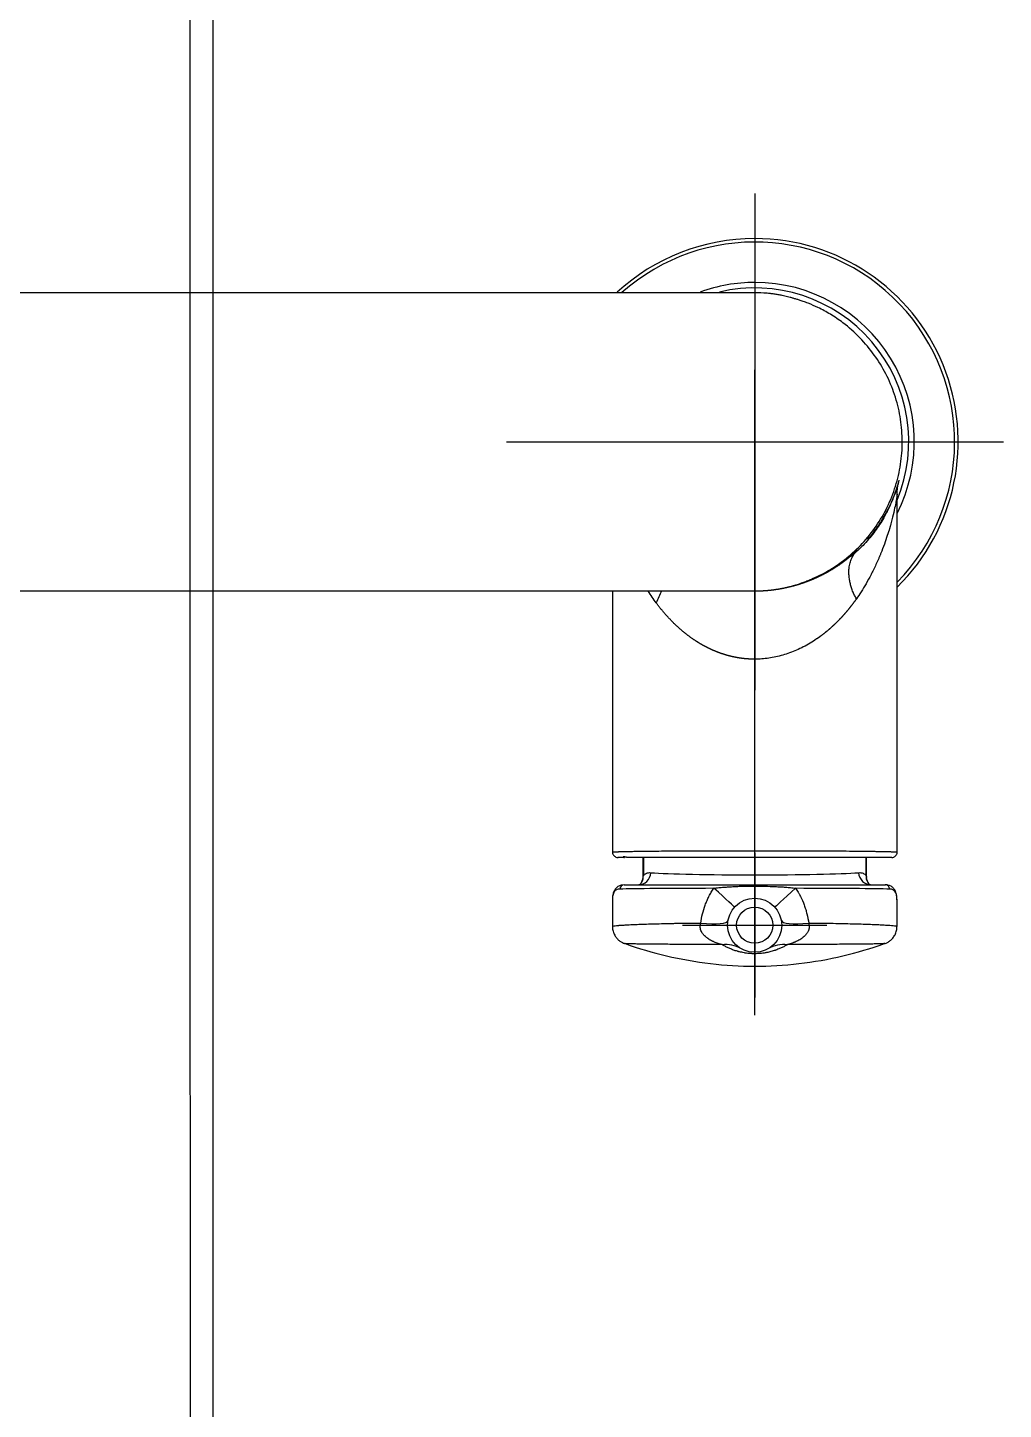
# Model space of a CAD drawing. Header units: millimetres. Extents: x -33000 to 294000, y 0 to 42408.
# Drawn here: x 106054.5 to 106162.5, y 15331.9 to 15484.8 of the extents above; entities that cross this region are included whole.
import ezdxf

# ---------------------------------------------------------------- set-up
doc = ezdxf.new("R2010")
doc.units = ezdxf.units.MM
doc.header["$LTSCALE"] = 50
doc.layers.add('arch', color=8, linetype='Continuous')

msp = doc.modelspace()

# ---------------------------------------------------------------- linework, layer by layer
at = {"layer": 'arch', "linetype": 'Continuous'}
for p, q in [((106075, 15691.12), (106075, 15186.79)), ((106135, 15466.46), (106135, 15411.46)), ((106135, 15375.51), (106135, 15446.93)), ((106107.5, 15438.96), (106162.5, 15438.96)), ((106150.75, 15393.56), (106150.75, 15433.18)), ((106147.5, 15428.47), (106147.5, 15428.11)), ((106119.25, 15422.46), (106119.25, 15393.56)), ((106134.98, 15393.46), (106134.98, 15377.46)), ((106122.62, 15392.96), (106122.62, 15390.73)), ((106122.66, 15392.96), (106122.66, 15390.92)), ((106147.31, 15390.93), (106147.31, 15392.96)), ((106147.35, 15390.75), (106147.35, 15392.96)), ((106120.52, 15389.92), (106149.45, 15389.92)), ((106119.23, 15388.19), (106119.23, 15385.32)), ((106150.73, 15385.32), (106150.73, 15388.2)), ((106126.98, 15385.46), (106142.98, 15385.46))]:
    msp.add_line(p, q, dxfattribs=at)
for radius in [3, 2]:
    msp.add_circle((106134.98, 15385.46), radius, dxfattribs=at)
for radius, start, end in [(22.5, 90, 132.6544), (22.11, 315.4219, 131.6869), (22.5, 314.4263, 90), (17.64, 90, 110.0475), (17.03, 337.6631, 103.3144), (17.64, 333.2363, 90)]:
    msp.add_arc((106135, 15438.96), radius, start, end, dxfattribs=at)
for centre, major_axis, ratio, start_param, end_param in [((106159.6, 15438.96), (0, 4991.95), 0.017452, 1.530489, 1.611104), ((106122.12, 15391.42), (0, -1.5), 0.923833, 0, 1.468584), ((106121.18, 15390.99), (1.27, -0.79), 0.949187, 6.250379, 6.290525), ((106121.18, 15390.99), (1.27, -0.79), 0.949187, 0.00734, 0.534326), ((106134.98, 15391.42), (12.5, 0), 0.031058, 3.546824, 5.878502), ((106147.85, 15391.42), (0, -1.5), 0.924037, 4.81447, 6.283185), ((106148.79, 15390.99), (1.27, 0.79), 0.949415, 2.605969, 3.134833), ((106148.79, 15390.99), (1.27, 0.79), 0.949415, 3.134833, 3.17732), ((106120.52, 15389.42), (0, 0.5), 0.951476, 0, 1.488528), ((106134.98, 15389.42), (15.75, 0), 0.008216, 1.862453, 2.818498), ((106129.02, 15390.79), (3.73, -3.33), 0.007211, 0, 1.181451), ((106140.95, 15390.79), (-3.73, -3.33), 0.007211, 5.101734, 6.283185), ((106134.98, 15389.42), (15.75, 0), 0.008216, 0.322481, 1.27914), ((106149.45, 15389.42), (0, 0.5), 0.951659, 4.794506, 6.283185), ((106127.11, 15386.9), (-4.92, 0.9), 0.183919, 2.000033, 3.141593), ((106142.85, 15386.9), (-4.92, -0.9), 0.183919, 0, 1.14156), ((106130.92, 15378.56), (-2.54, -4.31), 0.801683, 3.141593, 3.671697), ((106139.05, 15378.56), (2.54, -4.31), 0.801683, 2.611489, 3.141593)]:
    msp.add_ellipse(centre, major_axis=major_axis, ratio=ratio, start_param=start_param, end_param=end_param, dxfattribs=at)
for points, degree, knots in [([(106135, 15455.46), (106135, 15455.46), (106131.91, 15455.46), (106121.99, 15455.46), (106111.39, 15455.46), (106102.36, 15455.46), (106092.49, 15455.46), (106082.03, 15455.46), (106071.23, 15455.46), (106056.7, 15455.46), (106038.92, 15455.46), (106020.15, 15455.46), (106010.66, 15455.46), (106007, 15455.46)], 3, [0, 0, 0, 0, 0.125, 0.25, 0.3125, 0.375, 0.4375, 0.5, 0.5625, 0.625, 0.75, 0.875, 1, 1, 1, 1]), ([(106138, 15422.74), (106138.02, 15422.75), (106138.21, 15422.78), (106138.67, 15422.89), (106139.4, 15423.08), (106140.19, 15423.34), (106140.87, 15423.6), (106141.54, 15423.88), (106142.39, 15424.28), (106143.34, 15424.81), (106144.33, 15425.46), (106145.64, 15426.46), (106147.14, 15427.91), (106148.64, 15429.84), (106149.84, 15432), (106150.71, 15434.33), (106151.23, 15436.78), (106151.37, 15439.28), (106151.13, 15441.78), (106150.52, 15444.2), (106149.56, 15446.49), (106148.26, 15448.61), (106146.66, 15450.51), (106144.99, 15452), (106143.4, 15453.08), (106142.11, 15453.78), (106141.08, 15454.23), (106140.39, 15454.49), (106139.94, 15454.64), (106139.55, 15454.76), (106139.21, 15454.86), (106138.89, 15454.95), (106138.58, 15455.03), (106138.29, 15455.1), (106137.93, 15455.18), (106137.53, 15455.25), (106137.1, 15455.32), (106136.71, 15455.37), (106136.46, 15455.39), (106136.35, 15455.4)], 3, [0, 0, 0, 0, 0.004471, 0.03634, 0.068701, 0.093909, 0.1045, 0.114255, 0.133714, 0.149784, 0.169173, 0.192251, 0.232066, 0.272767, 0.313705, 0.354748, 0.396285, 0.437907, 0.479214, 0.52064, 0.561971, 0.602621, 0.643652, 0.68561, 0.713526, 0.739477, 0.758777, 0.76912, 0.77626, 0.782624, 0.790091, 0.799318, 0.810673, 0.824362, 0.840522, 0.871746, 0.909864, 0.955174, 1, 1, 1, 1]), ([(106150.94, 15434.71), (106150.94, 15434.68), (106150.91, 15434.58), (106150.8, 15434.16), (106150.66, 15433.68), (106150.54, 15433.28)], 3, [0, 0, 0, 0, 0.23154, 0.493858, 1, 1, 1, 1]), ([(106150.95, 15434.71), (106150.94, 15434.71), (106150.94, 15434.69), (106150.91, 15434.59), (106150.89, 15434.51), (106150.88, 15434.47)], 3, [0, 0, 0, 0, 0.359717, 0.751567, 1, 1, 1, 1]), ([(106150.86, 15434.37), (106150.84, 15434.28), (106150.77, 15434.04), (106150.58, 15433.44), (106150.29, 15432.66), (106149.87, 15431.69), (106149.22, 15430.45), (106148.33, 15429.08), (106147.24, 15427.72), (106146.37, 15426.9), (106145.96, 15426.54)], 3, [0, 0, 0, 0, 0.090925, 0.18061, 0.268866, 0.399284, 0.528551, 0.699033, 0.866626, 1, 1, 1, 1]), ([(106150.75, 15433.18), (106150.75, 15433.16), (106150.74, 15433.09), (106150.72, 15432.96), (106150.71, 15432.88), (106150.7, 15432.83), (106150.7, 15432.81), (106150.7, 15432.8), (106150.7, 15432.79), (106150.7, 15432.79), (106150.7, 15432.79), (106150.7, 15432.79), (106150.7, 15432.79), (106150.7, 15432.79), (106150.7, 15432.79), (106150.7, 15432.79), (106150.7, 15432.79), (106150.68, 15432.68), (106150.65, 15432.52), (106150.58, 15432.13), (106150.53, 15431.89), (106150.41, 15431.32), (106150.34, 15431), (106150.2, 15430.44), (106150.15, 15430.24), (106150.07, 15429.93), (106150.02, 15429.77), (106149.97, 15429.58), (106149.94, 15429.48), (106149.92, 15429.43), (106149.92, 15429.41), (106149.91, 15429.39), (106149.91, 15429.39), (106149.91, 15429.39), (106149.91, 15429.38), (106149.91, 15429.38), (106149.91, 15429.38), (106149.91, 15429.38), (106149.91, 15429.38), (106149.91, 15429.38), (106149.84, 15429.14), (106149.75, 15428.87), (106149.56, 15428.29), (106149.46, 15427.97), (106149.21, 15427.3), (106149.08, 15426.95), (106148.9, 15426.52), (106148.87, 15426.45), (106148.84, 15426.37), (106148.83, 15426.34), (106148.83, 15426.34), (106148.83, 15426.33), (106148.82, 15426.33), (106148.82, 15426.32), (106148.81, 15426.3), (106148.76, 15426.18), (106148.63, 15425.86), (106148.49, 15425.56), (106148.22, 15424.98), (106148.04, 15424.61), (106147.67, 15423.91), (106147.49, 15423.57), (106147.12, 15422.94), (106146.94, 15422.64), (106146.59, 15422.08), (106146.41, 15421.82), (106146.24, 15421.58)], 3, [0, 0, 0, 0, 0.036534, 0.055804, 0.065438, 0.070256, 0.072664, 0.073869, 0.074471, 0.074772, 0.074922, 0.074998, 0.075035, 0.075054, 0.075064, 0.075064, 0.075073, 0.075073, 0.15215, 0.15215, 0.229228, 0.229228, 0.306305, 0.306305, 0.344843, 0.344843, 0.364113, 0.373747, 0.378565, 0.380973, 0.382178, 0.38278, 0.383081, 0.383231, 0.383307, 0.383344, 0.383363, 0.383373, 0.383373, 0.383382, 0.383382, 0.460459, 0.460459, 0.537537, 0.537537, 0.614614, 0.614614, 0.624248, 0.629066, 0.629668, 0.629969, 0.629969, 0.63027, 0.63027, 0.631474, 0.633883, 0.653152, 0.691691, 0.691691, 0.768768, 0.768768, 0.845846, 0.845846, 0.922923, 0.922923, 1, 1, 1, 1]), ([(106150.78, 15434.15), (106150.76, 15434.06), (106150.72, 15433.95), (106150.67, 15433.78), (106150.64, 15433.69), (106150.6, 15433.57), (106150.58, 15433.52), (106150.57, 15433.49), (106150.56, 15433.47), (106150.56, 15433.46), (106150.56, 15433.46), (106150.56, 15433.46), (106150.56, 15433.46), (106150.56, 15433.46), (106150.56, 15433.46), (106150.56, 15433.46), (106150.56, 15433.46), (106150.48, 15433.25), (106150.4, 15433.01), (106150.19, 15432.5), (106150.07, 15432.22), (106149.79, 15431.62), (106149.62, 15431.3), (106149.34, 15430.8), (106149.24, 15430.62), (106149.08, 15430.36), (106149, 15430.22), (106148.9, 15430.07), (106148.85, 15429.99), (106148.82, 15429.95), (106148.81, 15429.93), (106148.8, 15429.92), (106148.8, 15429.91), (106148.8, 15429.91), (106148.8, 15429.91), (106148.8, 15429.91), (106148.8, 15429.91), (106148.8, 15429.91), (106148.58, 15429.58), (106148.17, 15429), (106147.72, 15428.44), (106147.51, 15428.19)], 3, [0, 0, 0, 0, 0.073242, 0.073242, 0.109937, 0.128284, 0.137458, 0.142045, 0.144338, 0.145485, 0.146058, 0.146345, 0.146488, 0.14656, 0.146596, 0.146596, 0.146631, 0.146631, 0.29341, 0.29341, 0.440188, 0.440188, 0.586966, 0.586966, 0.660355, 0.660355, 0.69705, 0.715397, 0.724571, 0.729158, 0.731451, 0.732598, 0.733171, 0.733458, 0.733601, 0.733673, 0.733673, 0.733744, 0.733744, 0.880523, 1, 1, 1, 1]), ([(106150.82, 15434.17), (106150.84, 15434.24), (106150.85, 15434.28), (106150.85, 15434.28), (106150.85, 15434.28)], 3, [0, 0, 0, 0, 0.99149, 1, 1, 1, 1]), ([(106138.01, 15422.74), (106138.02, 15422.74), (106138.04, 15422.75), (106138.08, 15422.76), (106138.13, 15422.76), (106138.17, 15422.77), (106138.21, 15422.78), (106138.26, 15422.79), (106138.3, 15422.8), (106138.35, 15422.81), (106138.39, 15422.82), (106138.43, 15422.83), (106138.48, 15422.84), (106138.52, 15422.85), (106138.57, 15422.86), (106138.61, 15422.87), (106138.65, 15422.88), (106138.7, 15422.89), (106138.74, 15422.9), (106138.79, 15422.91), (106138.83, 15422.92), (106138.87, 15422.93), (106138.92, 15422.94), (106138.96, 15422.95), (106139.01, 15422.96), (106139.05, 15422.97), (106139.09, 15422.98), (106139.14, 15423), (106139.18, 15423.01), (106139.22, 15423.02), (106139.27, 15423.03), (106139.31, 15423.04), (106139.36, 15423.05), (106139.4, 15423.07), (106139.44, 15423.08), (106139.49, 15423.09), (106139.53, 15423.1), (106139.58, 15423.12), (106139.62, 15423.13), (106139.66, 15423.14), (106139.71, 15423.15), (106139.75, 15423.17), (106139.79, 15423.18), (106139.84, 15423.19), (106139.88, 15423.21), (106139.93, 15423.22), (106139.97, 15423.24), (106140.01, 15423.25), (106140.06, 15423.26), (106140.1, 15423.28), (106140.14, 15423.29), (106140.19, 15423.31), (106140.23, 15423.32), (106140.27, 15423.33), (106140.32, 15423.35), (106140.36, 15423.36), (106140.41, 15423.38), (106140.45, 15423.39), (106140.49, 15423.41), (106140.54, 15423.42), (106140.58, 15423.44), (106140.62, 15423.46), (106140.67, 15423.47), (106140.71, 15423.49), (106140.75, 15423.5), (106140.79, 15423.52), (106140.84, 15423.53), (106140.88, 15423.55), (106140.92, 15423.57), (106140.97, 15423.58), (106141.01, 15423.6), (106141.05, 15423.62), (106141.1, 15423.63), (106141.14, 15423.65), (106141.18, 15423.67), (106141.22, 15423.69), (106141.27, 15423.7), (106141.31, 15423.72), (106141.35, 15423.74), (106141.39, 15423.76), (106141.44, 15423.77), (106141.48, 15423.79), (106141.52, 15423.81), (106141.56, 15423.83), (106141.61, 15423.85), (106141.65, 15423.86), (106141.69, 15423.88), (106141.73, 15423.9), (106141.77, 15423.92), (106141.82, 15423.94), (106141.86, 15423.96), (106141.91, 15423.98), (106141.99, 15424.02), (106142.07, 15424.06), (106142.16, 15424.1), (106142.24, 15424.14), (106142.33, 15424.18), (106142.42, 15424.22), (106142.5, 15424.27), (106142.59, 15424.31), (106142.68, 15424.36), (106142.76, 15424.4), (106142.85, 15424.45), (106142.94, 15424.49), (106143.02, 15424.54), (106143.11, 15424.59), (106143.19, 15424.64), (106143.28, 15424.69), (106143.37, 15424.74), (106143.45, 15424.79), (106143.54, 15424.84), (106143.62, 15424.89), (106143.71, 15424.94), (106143.8, 15425), (106143.88, 15425.05), (106143.97, 15425.11), (106144.05, 15425.16), (106144.14, 15425.22), (106144.22, 15425.28), (106144.31, 15425.33), (106144.39, 15425.39), (106144.48, 15425.45), (106144.56, 15425.51), (106144.65, 15425.57), (106144.73, 15425.63), (106144.81, 15425.69), (106144.9, 15425.76), (106144.98, 15425.82), (106145.07, 15425.88), (106145.15, 15425.95), (106145.23, 15426.01), (106145.32, 15426.08), (106145.4, 15426.15), (106145.48, 15426.22), (106145.56, 15426.28), (106145.65, 15426.35), (106145.73, 15426.42), (106145.81, 15426.49), (106145.89, 15426.56), (106145.97, 15426.64), (106146.05, 15426.71), (106146.13, 15426.78), (106146.21, 15426.86), (106146.29, 15426.93), (106146.34, 15426.98), (106146.37, 15427.01)], 3, [0, 0, 0, 0, 0.002444, 0.006228, 0.010019, 0.013818, 0.017626, 0.021441, 0.025265, 0.029097, 0.032938, 0.036787, 0.040644, 0.04451, 0.048384, 0.052267, 0.056158, 0.060058, 0.063967, 0.067884, 0.071811, 0.075746, 0.07969, 0.083643, 0.087606, 0.091577, 0.095557, 0.099547, 0.103546, 0.107554, 0.111571, 0.115597, 0.119634, 0.123679, 0.127734, 0.131799, 0.135873, 0.139956, 0.14405, 0.148153, 0.152266, 0.156388, 0.16052, 0.164662, 0.168814, 0.172975, 0.177146, 0.181327, 0.185518, 0.189718, 0.193928, 0.198148, 0.202377, 0.206617, 0.210866, 0.215125, 0.219394, 0.223673, 0.227961, 0.23226, 0.236568, 0.240886, 0.245214, 0.249552, 0.2539, 0.258258, 0.262626, 0.267004, 0.271392, 0.275791, 0.280199, 0.284617, 0.289045, 0.293484, 0.297932, 0.302391, 0.30686, 0.311339, 0.315829, 0.320328, 0.324838, 0.329359, 0.333889, 0.33843, 0.342982, 0.347543, 0.352115, 0.356698, 0.361291, 0.365895, 0.370509, 0.375134, 0.384731, 0.394406, 0.404159, 0.413989, 0.423898, 0.433885, 0.443952, 0.454099, 0.464326, 0.474634, 0.485023, 0.495493, 0.506045, 0.51668, 0.527397, 0.538198, 0.549082, 0.560051, 0.571104, 0.582242, 0.593465, 0.604775, 0.61617, 0.627653, 0.639222, 0.65088, 0.662625, 0.674459, 0.686381, 0.698393, 0.710495, 0.722687, 0.73497, 0.747344, 0.759809, 0.772366, 0.785016, 0.797757, 0.810591, 0.823517, 0.836535, 0.849646, 0.862849, 0.876145, 0.889534, 0.903016, 0.916591, 0.930259, 0.94402, 0.957875, 0.971823, 0.985864, 1, 1, 1, 1]), ([(106007, 15422.46), (106010.66, 15422.46), (106020.15, 15422.46), (106038.92, 15422.46), (106056.7, 15422.46), (106071.23, 15422.46), (106082.03, 15422.46), (106092.49, 15422.46), (106102.36, 15422.46), (106111.39, 15422.46), (106121.99, 15422.46), (106131.45, 15422.46), (106134.62, 15422.46), (106134.94, 15422.46)], 3, [0, 0, 0, 0, 0.126868, 0.253737, 0.380605, 0.444039, 0.507473, 0.570907, 0.634341, 0.697775, 0.76121, 0.888078, 1, 1, 1, 1]), ([(106124.07, 15421.15), (106123.93, 15421.34), (106123.78, 15421.55), (106123.48, 15421.99), (106123.33, 15422.21), (106123.18, 15422.46)], 3, [0, 0, 0, 0, 0.516529, 0.516529, 1, 1, 1, 1]), ([(106134.94, 15422.46), (106134.95, 15422.46), (106134.98, 15422.46), (106135.02, 15422.46), (106135.06, 15422.46), (106135.1, 15422.46), (106135.15, 15422.46), (106135.19, 15422.46), (106135.23, 15422.46), (106135.27, 15422.46), (106135.31, 15422.46), (106135.36, 15422.46), (106135.4, 15422.46), (106135.44, 15422.46), (106135.48, 15422.47), (106135.53, 15422.47), (106135.57, 15422.47), (106135.61, 15422.47), (106135.65, 15422.47), (106135.7, 15422.47), (106135.74, 15422.48), (106135.78, 15422.48), (106135.82, 15422.48), (106135.87, 15422.48), (106135.91, 15422.48), (106135.95, 15422.49), (106136, 15422.49), (106136.04, 15422.49), (106136.08, 15422.5), (106136.12, 15422.5), (106136.17, 15422.5), (106136.21, 15422.5), (106136.25, 15422.51), (106136.3, 15422.51), (106136.34, 15422.51), (106136.38, 15422.52), (106136.43, 15422.52), (106136.47, 15422.53), (106136.51, 15422.53), (106136.56, 15422.53), (106136.6, 15422.54), (106136.64, 15422.54), (106136.69, 15422.55), (106136.73, 15422.55), (106136.77, 15422.56), (106136.82, 15422.56), (106136.86, 15422.57), (106136.9, 15422.57), (106136.95, 15422.58), (106136.99, 15422.58), (106137.03, 15422.59), (106137.08, 15422.59), (106137.12, 15422.6), (106137.16, 15422.61), (106137.21, 15422.61), (106137.25, 15422.62), (106137.29, 15422.62), (106137.34, 15422.63), (106137.38, 15422.64), (106137.43, 15422.64), (106137.47, 15422.65), (106137.51, 15422.66), (106137.56, 15422.66), (106137.6, 15422.67), (106137.64, 15422.68), (106137.69, 15422.68), (106137.73, 15422.69), (106137.78, 15422.7), (106137.82, 15422.71), (106137.86, 15422.72), (106137.91, 15422.72), (106137.95, 15422.73), (106137.99, 15422.74), (106138.01, 15422.74), (106138.01, 15422.74)], 3, [0, 0, 0, 0, 0.013249, 0.026515, 0.039799, 0.0531, 0.066419, 0.079756, 0.093111, 0.106485, 0.119877, 0.133288, 0.146718, 0.160166, 0.173635, 0.187122, 0.20063, 0.214157, 0.227705, 0.241272, 0.25486, 0.268469, 0.282099, 0.29575, 0.309422, 0.323116, 0.336831, 0.350568, 0.364328, 0.378109, 0.391913, 0.40574, 0.41959, 0.433463, 0.447359, 0.461278, 0.475222, 0.489189, 0.50318, 0.517196, 0.531236, 0.545301, 0.559391, 0.573507, 0.587647, 0.601813, 0.616005, 0.630223, 0.644467, 0.658737, 0.673035, 0.687358, 0.701709, 0.716088, 0.730493, 0.744926, 0.759388, 0.773877, 0.788394, 0.80294, 0.817515, 0.832119, 0.846751, 0.861413, 0.876105, 0.890826, 0.905577, 0.920358, 0.93517, 0.950012, 0.964885, 0.979789, 0.994724, 1, 1, 1, 1]), ([(106134.95, 15414.9), (106134.94, 15414.9), (106134.91, 15414.9), (106134.86, 15414.9), (106134.82, 15414.9), (106134.77, 15414.9), (106134.73, 15414.91), (106134.68, 15414.91), (106134.63, 15414.91), (106134.59, 15414.91), (106134.54, 15414.91), (106134.5, 15414.91), (106134.45, 15414.92), (106134.41, 15414.92), (106134.36, 15414.92), (106134.31, 15414.92), (106134.27, 15414.93), (106134.22, 15414.93), (106134.18, 15414.93), (106134.13, 15414.94), (106134.09, 15414.94), (106134.04, 15414.94), (106133.99, 15414.95), (106133.95, 15414.95), (106133.9, 15414.96), (106133.86, 15414.96), (106133.81, 15414.96), (106133.77, 15414.97), (106133.72, 15414.97), (106133.67, 15414.98), (106133.63, 15414.99), (106133.58, 15414.99), (106133.54, 15415), (106133.49, 15415), (106133.44, 15415.01), (106133.4, 15415.02), (106133.35, 15415.02), (106133.31, 15415.03), (106133.26, 15415.04), (106133.22, 15415.04), (106133.17, 15415.05), (106133.12, 15415.06), (106133.08, 15415.07), (106133.03, 15415.08), (106132.99, 15415.08), (106132.94, 15415.09), (106132.9, 15415.1), (106132.85, 15415.11), (106132.8, 15415.12), (106132.76, 15415.13), (106132.71, 15415.14), (106132.67, 15415.15), (106132.62, 15415.16), (106132.58, 15415.17), (106132.53, 15415.18), (106132.48, 15415.19), (106132.44, 15415.2), (106132.39, 15415.21), (106132.35, 15415.22), (106132.3, 15415.23), (106132.26, 15415.24), (106132.21, 15415.25), (106132.17, 15415.27), (106132.12, 15415.28), (106132.07, 15415.29), (106132.03, 15415.3), (106131.98, 15415.31), (106131.94, 15415.33), (106131.89, 15415.34), (106131.85, 15415.35), (106131.8, 15415.37), (106131.76, 15415.38), (106131.71, 15415.39), (106131.66, 15415.41), (106131.62, 15415.42), (106131.57, 15415.44), (106131.53, 15415.45), (106131.48, 15415.46), (106131.44, 15415.48), (106131.39, 15415.49), (106131.35, 15415.51), (106131.3, 15415.53), (106131.26, 15415.54), (106131.21, 15415.56), (106131.17, 15415.57), (106131.12, 15415.59), (106131.08, 15415.61), (106131.03, 15415.62), (106130.99, 15415.64), (106130.94, 15415.66), (106130.9, 15415.67), (106130.85, 15415.69), (106130.81, 15415.71), (106130.76, 15415.73), (106130.72, 15415.74), (106130.67, 15415.76), (106130.63, 15415.78), (106130.58, 15415.8), (106130.54, 15415.82), (106130.49, 15415.84), (106130.45, 15415.86), (106130.4, 15415.87), (106130.36, 15415.89), (106130.31, 15415.91), (106130.27, 15415.93), (106130.22, 15415.95), (106130.18, 15415.97), (106130.13, 15415.99), (106130.09, 15416.02), (106130.05, 15416.04), (106130, 15416.06), (106129.96, 15416.08), (106129.91, 15416.1), (106129.87, 15416.12), (106129.82, 15416.14), (106129.78, 15416.17), (106129.74, 15416.19), (106129.69, 15416.21), (106129.65, 15416.23), (106129.6, 15416.26), (106129.56, 15416.28), (106129.51, 15416.3), (106129.47, 15416.32), (106129.43, 15416.35), (106129.38, 15416.37), (106129.34, 15416.4), (106129.29, 15416.42), (106129.25, 15416.44), (106129.21, 15416.47), (106129.16, 15416.49), (106129.12, 15416.52), (106129.08, 15416.54), (106129.03, 15416.57), (106128.99, 15416.59), (106128.95, 15416.62), (106128.9, 15416.65), (106128.86, 15416.67), (106128.81, 15416.7), (106128.77, 15416.72), (106128.73, 15416.75), (106128.68, 15416.78), (106128.64, 15416.81), (106128.6, 15416.83), (106128.56, 15416.86), (106128.51, 15416.89), (106128.47, 15416.92), (106128.43, 15416.94), (106128.37, 15416.98), (106128.3, 15417.03), (106128.21, 15417.08), (106128.13, 15417.14), (106128.05, 15417.2), (106127.96, 15417.26), (106127.88, 15417.32), (106127.8, 15417.38), (106127.71, 15417.44), (106127.63, 15417.51), (106127.54, 15417.57), (106127.46, 15417.64), (106127.38, 15417.7), (106127.29, 15417.77), (106127.21, 15417.84), (106127.13, 15417.9), (106127.04, 15417.97), (106126.96, 15418.04), (106126.88, 15418.11), (106126.79, 15418.19), (106126.71, 15418.26), (106126.63, 15418.33), (106126.55, 15418.41), (106126.46, 15418.48), (106126.38, 15418.56), (106126.3, 15418.64), (106126.22, 15418.71), (106126.13, 15418.79), (106126.05, 15418.87), (106125.97, 15418.95), (106125.89, 15419.03), (106125.81, 15419.12), (106125.73, 15419.2), (106125.65, 15419.28), (106125.57, 15419.37), (106125.48, 15419.45), (106125.4, 15419.54), (106125.32, 15419.63), (106125.24, 15419.72), (106125.16, 15419.81), (106125.09, 15419.9), (106125.01, 15419.99), (106124.93, 15420.08), (106124.85, 15420.17), (106124.77, 15420.27), (106124.69, 15420.36), (106124.61, 15420.46), (106124.54, 15420.55), (106124.46, 15420.65), (106124.38, 15420.75), (106124.3, 15420.85), (106124.23, 15420.95), (106124.15, 15421.05), (106124.1, 15421.12), (106124.07, 15421.15)], 3, [0, 0, 0, 0, 0.003102, 0.006205, 0.009309, 0.012414, 0.015521, 0.018628, 0.021737, 0.024847, 0.027958, 0.031072, 0.034186, 0.037303, 0.040421, 0.043541, 0.046663, 0.049787, 0.052914, 0.056042, 0.059173, 0.062306, 0.065441, 0.06858, 0.07172, 0.074864, 0.07801, 0.081159, 0.084311, 0.087466, 0.090624, 0.093785, 0.096949, 0.100117, 0.103288, 0.106463, 0.109641, 0.112823, 0.116009, 0.119198, 0.122391, 0.125588, 0.12879, 0.131995, 0.135205, 0.138418, 0.141636, 0.144859, 0.148086, 0.151317, 0.154553, 0.157794, 0.16104, 0.16429, 0.167546, 0.170806, 0.174071, 0.177342, 0.180618, 0.183899, 0.187185, 0.190477, 0.193774, 0.197077, 0.200385, 0.203699, 0.207019, 0.210345, 0.213677, 0.217014, 0.220358, 0.223708, 0.227063, 0.230426, 0.233794, 0.237169, 0.24055, 0.243938, 0.247332, 0.250733, 0.25414, 0.257555, 0.260976, 0.264404, 0.267839, 0.271281, 0.27473, 0.278186, 0.281649, 0.28512, 0.288597, 0.292083, 0.295575, 0.299075, 0.302583, 0.306098, 0.309621, 0.313151, 0.31669, 0.320236, 0.32379, 0.327352, 0.330922, 0.3345, 0.338086, 0.34168, 0.345282, 0.348893, 0.352512, 0.356139, 0.359775, 0.363419, 0.367072, 0.370733, 0.374403, 0.378082, 0.381769, 0.385465, 0.38917, 0.392883, 0.396606, 0.400338, 0.404078, 0.407828, 0.411587, 0.415355, 0.419132, 0.422919, 0.426714, 0.430519, 0.434334, 0.438158, 0.441991, 0.445834, 0.449686, 0.453548, 0.45742, 0.461301, 0.465192, 0.469093, 0.473004, 0.476925, 0.480855, 0.484796, 0.488746, 0.492706, 0.496677, 0.500658, 0.508486, 0.516372, 0.524316, 0.532317, 0.540377, 0.548494, 0.556671, 0.564906, 0.5732, 0.581554, 0.589968, 0.598441, 0.606975, 0.615569, 0.624224, 0.63294, 0.641716, 0.650555, 0.659455, 0.668416, 0.67744, 0.686526, 0.695674, 0.704885, 0.714159, 0.723496, 0.732895, 0.742359, 0.751886, 0.761476, 0.771131, 0.780849, 0.790632, 0.800479, 0.81039, 0.820367, 0.830408, 0.840514, 0.850686, 0.860922, 0.871224, 0.881592, 0.892025, 0.902524, 0.913089, 0.923721, 0.934418, 0.945182, 0.956012, 0.966909, 0.977872, 0.988903, 1, 1, 1, 1]), ([(106146.23, 15421.58), (106146.22, 15421.56), (106146.2, 15421.53), (106146.16, 15421.47), (106146.12, 15421.42), (106146.08, 15421.37), (106146.05, 15421.32), (106146.01, 15421.26), (106145.97, 15421.21), (106145.93, 15421.16), (106145.89, 15421.11), (106145.86, 15421.06), (106145.82, 15421.01), (106145.78, 15420.96), (106145.74, 15420.91), (106145.7, 15420.86), (106145.66, 15420.81), (106145.62, 15420.76), (106145.58, 15420.71), (106145.55, 15420.66), (106145.51, 15420.61), (106145.47, 15420.56), (106145.43, 15420.51), (106145.39, 15420.46), (106145.35, 15420.41), (106145.31, 15420.36), (106145.27, 15420.32), (106145.23, 15420.27), (106145.19, 15420.22), (106145.15, 15420.17), (106145.11, 15420.13), (106145.07, 15420.08), (106145.03, 15420.03), (106144.99, 15419.99), (106144.95, 15419.94), (106144.91, 15419.9), (106144.87, 15419.85), (106144.83, 15419.8), (106144.79, 15419.76), (106144.75, 15419.71), (106144.71, 15419.67), (106144.67, 15419.62), (106144.63, 15419.58), (106144.59, 15419.54), (106144.55, 15419.49), (106144.51, 15419.45), (106144.46, 15419.4), (106144.42, 15419.36), (106144.38, 15419.32), (106144.34, 15419.28), (106144.3, 15419.23), (106144.26, 15419.19), (106144.22, 15419.15), (106144.18, 15419.11), (106144.14, 15419.06), (106144.09, 15419.02), (106144.05, 15418.98), (106144.01, 15418.94), (106143.97, 15418.9), (106143.93, 15418.86), (106143.89, 15418.82), (106143.84, 15418.78), (106143.8, 15418.74), (106143.76, 15418.7), (106143.72, 15418.66), (106143.68, 15418.62), (106143.63, 15418.58), (106143.59, 15418.54), (106143.55, 15418.5), (106143.51, 15418.47), (106143.47, 15418.43), (106143.42, 15418.39), (106143.38, 15418.35), (106143.34, 15418.31), (106143.3, 15418.28), (106143.25, 15418.24), (106143.21, 15418.2), (106143.17, 15418.17), (106143.13, 15418.13), (106143.08, 15418.09), (106143.04, 15418.06), (106143, 15418.02), (106142.96, 15417.99), (106142.91, 15417.95), (106142.87, 15417.92), (106142.83, 15417.88), (106142.79, 15417.85), (106142.74, 15417.81), (106142.7, 15417.78), (106142.66, 15417.74), (106142.61, 15417.71), (106142.57, 15417.68), (106142.53, 15417.64), (106142.48, 15417.61), (106142.44, 15417.58), (106142.4, 15417.55), (106142.36, 15417.51), (106142.31, 15417.48), (106142.27, 15417.45), (106142.23, 15417.42), (106142.18, 15417.39), (106142.14, 15417.35), (106142.1, 15417.32), (106142.05, 15417.29), (106142.01, 15417.26), (106141.97, 15417.23), (106141.92, 15417.2), (106141.88, 15417.17), (106141.61, 15416.99), (106141.12, 15416.68), (106140.38, 15416.26), (106139.63, 15415.9), (106138.86, 15415.6), (106138.1, 15415.35), (106137.32, 15415.15), (106136.55, 15415.01), (106135.77, 15414.93), (106135.25, 15414.9), (106134.98, 15414.9), (106134.96, 15414.9), (106134.95, 15414.9)], 3, [0, 0, 0, 0, 0.005452, 0.010889, 0.01631, 0.021715, 0.027105, 0.03248, 0.037839, 0.043182, 0.04851, 0.053822, 0.059119, 0.0644, 0.069666, 0.074916, 0.080151, 0.085371, 0.090575, 0.095764, 0.100937, 0.106095, 0.111238, 0.116365, 0.121477, 0.126574, 0.131656, 0.136722, 0.141773, 0.146809, 0.15183, 0.156836, 0.161826, 0.166801, 0.171761, 0.176706, 0.181636, 0.186551, 0.191451, 0.196336, 0.201206, 0.206061, 0.2109, 0.215725, 0.220535, 0.22533, 0.230111, 0.234876, 0.239627, 0.244362, 0.249083, 0.253789, 0.25848, 0.263157, 0.267819, 0.272466, 0.277099, 0.281716, 0.28632, 0.290908, 0.295482, 0.300042, 0.304587, 0.309117, 0.313633, 0.318135, 0.322622, 0.327094, 0.331553, 0.335997, 0.340426, 0.344841, 0.349242, 0.353629, 0.358002, 0.36236, 0.366704, 0.371034, 0.37535, 0.379652, 0.383939, 0.388213, 0.392473, 0.396718, 0.40095, 0.405168, 0.409372, 0.413562, 0.417738, 0.421901, 0.426049, 0.430184, 0.434306, 0.438413, 0.442507, 0.446587, 0.450654, 0.454707, 0.458747, 0.462773, 0.466786, 0.470786, 0.474772, 0.478745, 0.482704, 0.48665, 0.490583, 0.494503, 0.49841, 0.562036, 0.623039, 0.681622, 0.738013, 0.792468, 0.845273, 0.896738, 0.9472, 0.997018, 0.998511, 1, 1, 1, 1]), ([(106119.25, 15393.56), (106119.25, 15393.56), (106119.25, 15393.56), (106119.27, 15393.56), (106119.3, 15393.57), (106119.33, 15393.57), (106119.38, 15393.58), (106119.43, 15393.58), (106119.49, 15393.59), (106119.55, 15393.59), (106119.62, 15393.59), (106119.7, 15393.6), (106119.77, 15393.6), (106119.85, 15393.6), (106119.94, 15393.6), (106120.02, 15393.61), (106120.11, 15393.61), (106120.19, 15393.61), (106120.28, 15393.61), (106120.36, 15393.61), (106120.49, 15393.62), (106120.65, 15393.62), (106120.87, 15393.63), (106121.1, 15393.63), (106121.34, 15393.63), (106121.59, 15393.64), (106121.85, 15393.64), (106122.12, 15393.65), (106122.4, 15393.65), (106122.68, 15393.65), (106122.97, 15393.66), (106123.26, 15393.66), (106123.56, 15393.66), (106124.1, 15393.67), (106124.91, 15393.68), (106126.04, 15393.69), (106127.24, 15393.7), (106128.48, 15393.7), (106129.76, 15393.71), (106131.06, 15393.71), (106132.37, 15393.71), (106133.69, 15393.71), (106135.13, 15393.71), (106136.69, 15393.71), (106138.39, 15393.71), (106140.07, 15393.71), (106141.71, 15393.7), (106143.29, 15393.69), (106144.79, 15393.68), (106145.9, 15393.67), (106146.71, 15393.66), (106147.25, 15393.65), (106147.77, 15393.65), (106148.27, 15393.64), (106148.74, 15393.63), (106149.17, 15393.62), (106149.48, 15393.62), (106149.7, 15393.61), (106149.85, 15393.61), (106150, 15393.6), (106150.14, 15393.6), (106150.28, 15393.6), (106150.41, 15393.59), (106150.52, 15393.58), (106150.62, 15393.58), (106150.69, 15393.57), (106150.74, 15393.56), (106150.75, 15393.56), (106150.75, 15393.56)], 3, [0, 0, 0, 0, 0.008772, 0.017313, 0.025621, 0.033696, 0.041538, 0.049147, 0.056522, 0.063664, 0.070573, 0.077249, 0.083691, 0.0899, 0.095876, 0.101619, 0.107129, 0.112406, 0.117449, 0.122259, 0.126837, 0.13744, 0.147888, 0.158182, 0.16832, 0.178304, 0.188133, 0.197808, 0.207329, 0.216695, 0.225908, 0.234966, 0.243872, 0.252624, 0.281708, 0.31037, 0.338619, 0.366466, 0.393921, 0.420995, 0.4477, 0.474046, 0.500048, 0.533531, 0.567592, 0.602256, 0.637548, 0.673491, 0.710108, 0.747419, 0.763787, 0.780687, 0.798119, 0.816085, 0.834585, 0.853621, 0.873194, 0.881243, 0.889989, 0.89943, 0.909568, 0.920402, 0.931933, 0.944159, 0.957082, 0.970701, 0.985017, 1, 1, 1, 1]), ([(106119.25, 15393.56), (106119.25, 15393.48), (106119.27, 15393.36), (106119.35, 15393.22), (106119.42, 15393.13), (106119.52, 15393.05), (106119.66, 15392.98), (106119.78, 15392.96), (106119.86, 15392.96)], 3, [0, 0, 0, 0, 0.240798, 0.369403, 0.50054, 0.631414, 0.759536, 1, 1, 1, 1]), ([(106150.14, 15392.96), (106150.22, 15392.96), (106150.34, 15392.98), (106150.48, 15393.05), (106150.58, 15393.13), (106150.65, 15393.22), (106150.73, 15393.36), (106150.75, 15393.48), (106150.75, 15393.56)], 3, [0, 0, 0, 0, 0.240464, 0.368586, 0.49946, 0.630597, 0.759202, 1, 1, 1, 1]), ([(106120.59, 15392.96), (106120.04, 15392.96), (106119.85, 15392.96), (106119.85, 15392.96)], 2, [0, 0, 0, 0.748576, 1, 1, 1]), ([(106120.92, 15392.96), (106120.91, 15392.96), (106120.9, 15392.96), (106120.88, 15392.96), (106120.87, 15392.96), (106120.85, 15392.96), (106120.84, 15392.96), (106120.83, 15392.97), (106120.81, 15392.97), (106120.81, 15392.97), (106120.79, 15392.97), (106120.77, 15392.98), (106120.75, 15392.98), (106120.73, 15392.98), (106120.71, 15392.99), (106120.7, 15392.99), (106120.67, 15393), (106120.65, 15393.01), (106120.62, 15393.01), (106120.61, 15393.02), (106120.59, 15393.02), (106120.58, 15393.02), (106120.56, 15393.03), (106120.54, 15393.03), (106120.52, 15393.04), (106120.51, 15393.04), (106120.5, 15393.04), (106120.49, 15393.04), (106120.48, 15393.04), (106120.46, 15393.04), (106120.44, 15393.04), (106120.43, 15393.04), (106120.42, 15393.04), (106120.41, 15393.03), (106120.41, 15393.03), (106120.41, 15393.02), (106120.41, 15393.02), (106120.41, 15393.02), (106120.41, 15393.02), (106120.41, 15393.01), (106120.41, 15393), (106120.43, 15392.99), (106120.43, 15392.99), (106120.44, 15392.99), (106120.45, 15392.98), (106120.46, 15392.98), (106120.47, 15392.97), (106120.49, 15392.97), (106120.49, 15392.97), (106120.5, 15392.97), (106120.51, 15392.96), (106120.52, 15392.96), (106120.54, 15392.96), (106120.56, 15392.96), (106120.56, 15392.96), (106120.58, 15392.96), (106120.59, 15392.96), (106120.59, 15392.96)], 3, [0, 0, 0, 0, 0.03125, 0.03125, 0.046875, 0.046875, 0.0625, 0.078125, 0.078125, 0.09375, 0.09375, 0.125, 0.125, 0.15625, 0.15625, 0.1875, 0.1875, 0.25, 0.25, 0.28125, 0.28125, 0.3125, 0.3125, 0.375, 0.375, 0.40625, 0.40625, 0.4375, 0.4375, 0.5, 0.5625, 0.5625, 0.625, 0.625, 0.6875, 0.6875, 0.71875, 0.71875, 0.75, 0.75, 0.8125, 0.8125, 0.84375, 0.84375, 0.875, 0.875, 0.90625, 0.90625, 0.921875, 0.921875, 0.9375, 0.9375, 0.96875, 0.96875, 0.984375, 0.984375, 1, 1, 1, 1]), ([(106150.15, 15392.96), (106150.15, 15392.96), (106150.07, 15392.96), (106149.68, 15392.96), (106149.03, 15392.96), (106148.11, 15392.96), (106146.96, 15392.96), (106145.59, 15392.96), (106144.02, 15392.96), (106142.29, 15392.96), (106140.42, 15392.96), (106138.46, 15392.96), (106136.43, 15392.96), (106134.38, 15392.96), (106132.33, 15392.96), (106130.34, 15392.96), (106128.43, 15392.96), (106126.64, 15392.96), (106125.01, 15392.96), (106123.56, 15392.96), (106122.31, 15392.96), (106121.3, 15392.96), (106120.92, 15392.96)], 2, [0, 0, 0, 0.019621, 0.06864, 0.117659, 0.166678, 0.215697, 0.264716, 0.313735, 0.362754, 0.411773, 0.460792, 0.509811, 0.558829, 0.607848, 0.656867, 0.705886, 0.754905, 0.803924, 0.852943, 0.901962, 0.950981, 1, 1, 1]), ([(106122.44, 15390.15), (106122.41, 15390.11), (106122.34, 15390.02), (106122.16, 15389.91), (106122.11, 15389.91), (106122.12, 15389.91)], 3, [0, 0, 0, 0, 0.265785, 0.691097, 1, 1, 1, 1]), ([(106122.61, 15390.74), (106122.61, 15390.7), (106122.61, 15390.57), (106122.55, 15390.34), (106122.47, 15390.23), (106122.45, 15390.21)], 3, [0, 0, 0, 0, 0.241666, 0.885828, 1, 1, 1, 1]), ([(106122.66, 15390.92), (106122.7, 15390.99), (106122.75, 15391.05), (106122.86, 15391.14), (106122.93, 15391.18), (106123.07, 15391.24), (106123.14, 15391.26), (106123.31, 15391.28), (106123.4, 15391.28), (106123.5, 15391.27)], 3, [0, 0, 0, 0, 0.25, 0.25, 0.5, 0.5, 0.75, 0.75, 1, 1, 1, 1]), ([(106146.47, 15391.27), (106146.57, 15391.28), (106146.66, 15391.28), (106146.83, 15391.26), (106146.9, 15391.24), (106147.04, 15391.18), (106147.11, 15391.15), (106147.22, 15391.05), (106147.27, 15390.99), (106147.31, 15390.93)], 3, [0, 0, 0, 0, 0.25, 0.25, 0.5, 0.5, 0.75, 0.75, 1, 1, 1, 1]), ([(106147.31, 15390.93), (106147.34, 15390.89), (106147.35, 15390.84), (106147.35, 15390.78), (106147.35, 15390.77), (106147.35, 15390.76)], 3, [0, 0, 0, 0, 0.869847, 0.869847, 1, 1, 1, 1]), ([(106147.52, 15390.21), (106147.49, 15390.26), (106147.39, 15390.41), (106147.35, 15390.63), (106147.35, 15390.73), (106147.36, 15390.75)], 3, [0, 0, 0, 0, 0.301201, 0.910297, 1, 1, 1, 1]), ([(106147.86, 15389.91), (106147.86, 15389.91), (106147.84, 15389.91), (106147.75, 15389.94), (106147.59, 15390.06), (106147.54, 15390.12), (106147.53, 15390.15)], 3, [0, 0, 0, 0, 0.12127, 0.469424, 0.834325, 1, 1, 1, 1]), ([(106120.52, 15389.92), (106120.41, 15389.92), (106120.18, 15389.9), (106119.83, 15389.75), (106119.54, 15389.47), (106119.35, 15389.1), (106119.25, 15388.69), (106119.23, 15388.36), (106119.24, 15388.19)], 3, [0, 0, 0, 0, 0.146423, 0.306796, 0.477069, 0.643239, 0.820667, 1, 1, 1, 1]), ([(106120.05, 15389.46), (106119.92, 15389.46), (106119.8, 15389.43), (106119.65, 15389.36), (106119.6, 15389.32), (106119.51, 15389.25), (106119.47, 15389.2), (106119.42, 15389.12), (106119.41, 15389.09), (106119.38, 15389.04), (106119.36, 15389), (106119.32, 15388.9), (106119.28, 15388.76), (106119.25, 15388.59), (106119.24, 15388.4), (106119.23, 15388.3), (106119.23, 15388.19)], 3, [0, 0, 0, 0, 0.25, 0.25, 0.375, 0.375, 0.5, 0.5, 0.5625, 0.5625, 0.625, 0.625, 0.75, 0.875, 0.875, 1, 1, 1, 1]), ([(106129.01, 15385.7), (106129.06, 15386.04), (106129.12, 15386.38), (106129.29, 15387.04), (106129.39, 15387.37), (106129.54, 15387.78), (106129.57, 15387.86), (106129.63, 15388.02), (106129.67, 15388.1), (106129.77, 15388.34), (106129.84, 15388.5), (106130, 15388.81), (106130.09, 15388.96), (106130.26, 15389.26), (106130.36, 15389.4), (106130.46, 15389.55)], 3, [0, 0, 0, 0, 0.25, 0.25, 0.5, 0.5, 0.5625, 0.5625, 0.625, 0.625, 0.75, 0.75, 0.875, 0.875, 1, 1, 1, 1]), ([(106130.46, 15389.55), (106130.64, 15389.57), (106130.82, 15389.6), (106131.19, 15389.64), (106131.38, 15389.65), (106131.66, 15389.68), (106131.75, 15389.68), (106131.94, 15389.7), (106132.04, 15389.7), (106132.32, 15389.72), (106132.51, 15389.73), (106132.89, 15389.75), (106133.08, 15389.76), (106133.46, 15389.77), (106133.65, 15389.77), (106134.22, 15389.79), (106134.6, 15389.79), (106135.17, 15389.79), (106135.37, 15389.79), (106135.65, 15389.79), (106135.75, 15389.78), (106135.94, 15389.78), (106136.03, 15389.78), (106136.51, 15389.77), (106136.89, 15389.76), (106137.36, 15389.74), (106137.46, 15389.73), (106137.65, 15389.72), (106137.74, 15389.72), (106138.03, 15389.7), (106138.21, 15389.69), (106138.59, 15389.65), (106138.77, 15389.64), (106139.15, 15389.6), (106139.33, 15389.57), (106139.51, 15389.55)], 3, [0, 0, 0, 0, 0.0625, 0.0625, 0.125, 0.125, 0.15625, 0.15625, 0.1875, 0.1875, 0.25, 0.25, 0.3125, 0.3125, 0.375, 0.375, 0.5, 0.5, 0.5625, 0.5625, 0.59375, 0.59375, 0.625, 0.625, 0.75, 0.75, 0.78125, 0.78125, 0.8125, 0.8125, 0.875, 0.875, 0.9375, 0.9375, 1, 1, 1, 1]), ([(106139.51, 15389.55), (106139.61, 15389.4), (106139.71, 15389.26), (106139.82, 15389.07), (106139.84, 15389.03), (106139.88, 15388.96), (106139.95, 15388.84), (106140.01, 15388.73), (106140.2, 15388.34), (106140.34, 15388.02), (106140.52, 15387.54), (106140.57, 15387.38), (106140.65, 15387.13), (106140.67, 15387.05), (106140.72, 15386.88), (106140.74, 15386.8), (106140.84, 15386.38), (106140.91, 15386.04), (106140.96, 15385.7)], 3, [0, 0, 0, 0, 0.125, 0.125, 0.15625, 0.15625, 0.1875, 0.25, 0.25, 0.5, 0.5, 0.625, 0.625, 0.6875, 0.6875, 0.75, 0.75, 1, 1, 1, 1]), ([(106150.71, 15388.28), (106150.72, 15388.38), (106150.71, 15388.69), (106150.63, 15389.07), (106150.44, 15389.46), (106150.16, 15389.74), (106149.81, 15389.89), (106149.55, 15389.94), (106149.42, 15389.92), (106149.41, 15389.92)], 3, [0, 0, 0, 0, 0.105512, 0.329989, 0.496265, 0.654376, 0.817662, 0.987996, 1, 1, 1, 1]), ([(106150.73, 15388.29), (106150.73, 15388.36), (106150.73, 15388.43), (106150.71, 15388.59), (106150.7, 15388.68), (106150.67, 15388.83), (106150.63, 15388.98), (106150.57, 15389.09), (106150.52, 15389.16), (106150.51, 15389.17), (106150.5, 15389.2), (106150.49, 15389.21), (106150.46, 15389.24), (106150.44, 15389.26), (106150.37, 15389.32), (106150.32, 15389.36), (106150.17, 15389.43), (106150.05, 15389.46), (106149.92, 15389.46)], 3, [0, 0, 0, 0, 0.092324, 0.092324, 0.221992, 0.221992, 0.35166, 0.481328, 0.481328, 0.513745, 0.513745, 0.546162, 0.546162, 0.610996, 0.610996, 0.740664, 0.740664, 1, 1, 1, 1]), ([(106119.23, 15385.32), (106119.23, 15385.33), (106119.25, 15385.34), (106119.3, 15385.36), (106119.35, 15385.37), (106119.48, 15385.39), (106119.57, 15385.41), (106119.72, 15385.42), (106119.78, 15385.43), (106119.86, 15385.44), (106119.87, 15385.44), (106119.91, 15385.44), (106119.92, 15385.44), (106119.97, 15385.45), (106120.01, 15385.45), (106120.19, 15385.46), (106120.35, 15385.47), (106120.7, 15385.5), (106120.89, 15385.51), (106121.31, 15385.53), (106121.54, 15385.54), (106121.91, 15385.55), (106122.04, 15385.56), (106122.24, 15385.57), (106122.3, 15385.57), (106122.4, 15385.57), (106122.44, 15385.57), (106122.51, 15385.58), (106122.82, 15385.59), (106123.15, 15385.6), (106123.76, 15385.61), (106124.08, 15385.62), (106124.75, 15385.64), (106125.1, 15385.65), (106125.64, 15385.66), (106125.83, 15385.66), (106126.11, 15385.67), (106126.2, 15385.67), (106126.35, 15385.67), (106126.39, 15385.67), (106126.49, 15385.67), (106126.92, 15385.68), (106127.37, 15385.68), (106128.18, 15385.69), (106128.59, 15385.7), (106129.01, 15385.7)], 3, [0, 0, 0, 0, 0.057459, 0.057459, 0.129962, 0.129962, 0.202465, 0.202465, 0.238717, 0.238717, 0.24778, 0.24778, 0.256843, 0.256843, 0.274968, 0.274968, 0.347472, 0.347472, 0.419975, 0.419975, 0.492478, 0.492478, 0.528729, 0.528729, 0.546855, 0.546855, 0.555918, 0.555918, 0.564981, 0.637484, 0.637484, 0.709987, 0.709987, 0.782491, 0.782491, 0.818742, 0.818742, 0.836868, 0.836868, 0.845931, 0.845931, 0.854994, 0.927497, 0.927497, 1, 1, 1, 1]), ([(106131.37, 15383.31), (106131.33, 15383.32), (106131.3, 15383.33), (106131.23, 15383.35), (106131.19, 15383.36), (106131.09, 15383.39), (106131.02, 15383.41), (106130.87, 15383.46), (106130.8, 15383.49), (106130.66, 15383.54), (106130.59, 15383.57), (106130.48, 15383.61), (106130.45, 15383.63), (106130.37, 15383.66), (106130.34, 15383.68), (106130.23, 15383.73), (106130.17, 15383.76), (106130.03, 15383.84), (106129.96, 15383.88), (106129.83, 15383.96), (106129.77, 15384.01), (106129.67, 15384.08), (106129.64, 15384.1), (106129.58, 15384.15), (106129.55, 15384.18), (106129.46, 15384.26), (106129.41, 15384.31), (106129.33, 15384.4), (106129.3, 15384.43), (106129.25, 15384.5), (106129.23, 15384.53), (106129.18, 15384.59), (106129.16, 15384.63), (106129.13, 15384.68), (106129.12, 15384.7), (106129.1, 15384.73), (106129.09, 15384.75), (106129.05, 15384.84), (106129.02, 15384.92), (106128.99, 15385.03), (106128.98, 15385.07), (106128.97, 15385.13), (106128.97, 15385.15), (106128.96, 15385.19), (106128.95, 15385.25), (106128.95, 15385.31), (106128.95, 15385.39), (106128.96, 15385.43), (106128.97, 15385.55), (106128.99, 15385.62), (106129.01, 15385.7)], 3, [0, 0, 0, 0, 0.03125, 0.03125, 0.0625, 0.0625, 0.125, 0.125, 0.1875, 0.1875, 0.25, 0.25, 0.28125, 0.28125, 0.3125, 0.3125, 0.375, 0.375, 0.4375, 0.4375, 0.5, 0.5, 0.53125, 0.53125, 0.5625, 0.5625, 0.625, 0.625, 0.65625, 0.65625, 0.6875, 0.6875, 0.71875, 0.71875, 0.734375, 0.734375, 0.75, 0.75, 0.8125, 0.8125, 0.84375, 0.84375, 0.859375, 0.859375, 0.875, 0.90625, 0.90625, 0.9375, 0.9375, 1, 1, 1, 1]), ([(106140.96, 15385.7), (106140.98, 15385.62), (106141, 15385.55), (106141.01, 15385.43), (106141.01, 15385.39), (106141.02, 15385.31), (106141.01, 15385.23), (106141, 15385.15), (106140.99, 15385.07), (106140.98, 15385.03), (106140.95, 15384.91), (106140.92, 15384.84), (106140.87, 15384.73), (106140.85, 15384.7), (106140.81, 15384.63), (106140.79, 15384.59), (106140.74, 15384.53), (106140.72, 15384.5), (106140.67, 15384.43), (106140.64, 15384.4), (106140.56, 15384.31), (106140.51, 15384.26), (106140.39, 15384.15), (106140.33, 15384.1), (106140.24, 15384.03), (106140.2, 15384.01), (106140.14, 15383.96), (106140.11, 15383.94), (106140.01, 15383.88), (106139.94, 15383.84), (106139.8, 15383.76), (106139.73, 15383.73), (106139.59, 15383.66), (106139.52, 15383.63), (106139.42, 15383.58), (106139.38, 15383.57), (106139.31, 15383.54), (106139.27, 15383.53), (106139.17, 15383.49), (106139.09, 15383.46), (106138.95, 15383.41), (106138.88, 15383.39), (106138.77, 15383.36), (106138.74, 15383.35), (106138.67, 15383.33), (106138.64, 15383.32), (106138.6, 15383.31)], 3, [0, 0, 0, 0, 0.0625, 0.0625, 0.09375, 0.09375, 0.125, 0.15625, 0.15625, 0.1875, 0.1875, 0.25, 0.25, 0.28125, 0.28125, 0.3125, 0.3125, 0.34375, 0.34375, 0.375, 0.375, 0.4375, 0.4375, 0.5, 0.5, 0.53125, 0.53125, 0.5625, 0.5625, 0.625, 0.625, 0.6875, 0.6875, 0.75, 0.75, 0.78125, 0.78125, 0.8125, 0.8125, 0.875, 0.875, 0.9375, 0.9375, 0.96875, 0.96875, 1, 1, 1, 1]), ([(106140.96, 15385.7), (106141.17, 15385.7), (106141.38, 15385.7), (106141.64, 15385.7), (106141.69, 15385.69), (106141.8, 15385.69), (106141.85, 15385.69), (106142, 15385.69), (106142.11, 15385.69), (106142.61, 15385.68), (106143.01, 15385.68), (106143.78, 15385.67), (106144.52, 15385.65), (106145.22, 15385.64), (106145.64, 15385.63), (106145.76, 15385.63), (106145.89, 15385.62), (106145.97, 15385.62), (106146.01, 15385.62), (106146.21, 15385.61), (106146.37, 15385.61), (106146.83, 15385.6), (106147.13, 15385.59), (106147.68, 15385.57), (106147.94, 15385.56), (106148.43, 15385.54), (106148.66, 15385.53), (106148.92, 15385.51), (106148.98, 15385.51), (106149.08, 15385.51), (106149.23, 15385.5), (106149.37, 15385.49), (106149.63, 15385.47), (106149.79, 15385.46), (106150.07, 15385.44), (106150.19, 15385.43), (106150.4, 15385.41), (106150.49, 15385.39), (106150.56, 15385.38), (106150.57, 15385.38), (106150.59, 15385.38), (106150.6, 15385.38), (106150.62, 15385.37), (106150.66, 15385.36), (106150.69, 15385.35), (106150.72, 15385.34), (106150.73, 15385.33), (106150.73, 15385.32)], 3, [0, 0, 0, 0, 0.03632, 0.03632, 0.0454, 0.0454, 0.05448, 0.05448, 0.07264, 0.07264, 0.14528, 0.14528, 0.21792, 0.29056, 0.29056, 0.30872, 0.3178, 0.3178, 0.32688, 0.32688, 0.363201, 0.363201, 0.435841, 0.435841, 0.508481, 0.508481, 0.581121, 0.581121, 0.599281, 0.599281, 0.617441, 0.653761, 0.653761, 0.726401, 0.726401, 0.799041, 0.799041, 0.871681, 0.871681, 0.880761, 0.880761, 0.889841, 0.889841, 0.908001, 0.944321, 0.944321, 1, 1, 1, 1]), ([(106119.25, 15385.32), (106119.25, 15385.27), (106119.23, 15385.05), (106119.33, 15384.68), (106119.52, 15384.27), (106119.77, 15383.94), (106120.05, 15383.7), (106120.33, 15383.54), (106120.53, 15383.45), (106120.62, 15383.42), (106120.63, 15383.42)], 3, [0, 0, 0, 0, 0.059502, 0.258441, 0.434511, 0.593301, 0.736931, 0.865356, 0.9766, 1, 1, 1, 1]), ([(106149.33, 15383.42), (106149.39, 15383.44), (106149.55, 15383.49), (106149.83, 15383.64), (106150.13, 15383.88), (106150.41, 15384.21), (106150.63, 15384.63), (106150.73, 15385.02), (106150.72, 15385.25), (106150.71, 15385.32)], 3, [0, 0, 0, 0, 0.088474, 0.220833, 0.371106, 0.541314, 0.726976, 0.920258, 1, 1, 1, 1]), ([(106131.37, 15383.31), (106130.94, 15383.31), (106130.52, 15383.32), (106129.69, 15383.32), (106129.29, 15383.32), (106128.5, 15383.33), (106128.12, 15383.33), (106127.55, 15383.33), (106127.36, 15383.34), (106127.13, 15383.34), (106127.08, 15383.34), (106126.99, 15383.34), (106126.85, 15383.34), (106126.72, 15383.34), (106126.27, 15383.34), (106125.93, 15383.34), (106125.28, 15383.35), (106124.96, 15383.35), (106124.36, 15383.36), (106124.07, 15383.36), (106123.73, 15383.36), (106123.63, 15383.36), (106123.53, 15383.36), (106123.46, 15383.36), (106123.43, 15383.36), (106123.27, 15383.37), (106123.14, 15383.37), (106122.78, 15383.37), (106122.56, 15383.37), (106122.15, 15383.38), (106121.96, 15383.38), (106121.62, 15383.39), (106121.46, 15383.39), (106121.29, 15383.4), (106121.26, 15383.4), (106121.21, 15383.4), (106121.19, 15383.4), (106121.16, 15383.4), (106121.09, 15383.4), (106121.02, 15383.4), (106120.87, 15383.41), (106120.79, 15383.41), (106120.67, 15383.42), (106120.62, 15383.42), (106120.59, 15383.43), (106120.58, 15383.43), (106120.58, 15383.43)], 3, [0, 0, 0, 0, 0.069582, 0.069582, 0.139164, 0.139164, 0.208746, 0.208746, 0.243537, 0.243537, 0.252235, 0.252235, 0.260933, 0.278329, 0.278329, 0.347911, 0.347911, 0.417493, 0.417493, 0.487075, 0.487075, 0.50447, 0.513168, 0.513168, 0.521866, 0.521866, 0.556657, 0.556657, 0.626239, 0.626239, 0.695821, 0.695821, 0.765403, 0.765403, 0.782799, 0.782799, 0.791497, 0.791497, 0.800195, 0.834986, 0.834986, 0.904568, 0.904568, 0.97415, 0.97415, 1, 1, 1, 1]), ([(106120.64, 15383.43), (106122.14, 15382.89), (106125.25, 15381.98), (106130.06, 15381.12), (106134.98, 15380.83), (106139.9, 15381.12), (106144.71, 15381.97), (106147.82, 15382.89), (106149.33, 15383.43)], 3, [0, 0, 0, 0, 0.163138, 0.332761, 0.500072, 0.667382, 0.837003, 1, 1, 1, 1]), ([(106138.6, 15383.31), (106138.5, 15383.25), (106138.39, 15383.19), (106138.16, 15383.07), (106138.04, 15383.01), (106137.8, 15382.9), (106137.67, 15382.84), (106137.47, 15382.77), (106137.41, 15382.74), (106137.3, 15382.7), (106137.27, 15382.69), (106137.2, 15382.67), (106137.16, 15382.66), (106137.05, 15382.62), (106136.98, 15382.6), (106136.82, 15382.55), (106136.74, 15382.53), (106136.58, 15382.49), (106136.5, 15382.47), (106136.4, 15382.45), (106136.37, 15382.45), (106136.33, 15382.44), (106136.31, 15382.43), (106136.24, 15382.42), (106136.2, 15382.41), (106136.06, 15382.39), (106135.97, 15382.38), (106135.78, 15382.35), (106135.69, 15382.34), (106135.56, 15382.33), (106135.54, 15382.33), (106135.49, 15382.32), (106135.46, 15382.32), (106135.39, 15382.32), (106135.24, 15382.31), (106135.08, 15382.31), (106134.93, 15382.31), (106134.88, 15382.31), (106134.8, 15382.31), (106134.77, 15382.31), (106134.72, 15382.31), (106134.59, 15382.32), (106134.47, 15382.32), (106134.27, 15382.34), (106134.18, 15382.35), (106134.03, 15382.37), (106133.99, 15382.38), (106133.89, 15382.39), (106133.85, 15382.4), (106133.72, 15382.42), (106133.63, 15382.44), (106133.46, 15382.48), (106133.38, 15382.49), (106133.26, 15382.52), (106133.22, 15382.53), (106133.14, 15382.56), (106133.1, 15382.57), (106132.99, 15382.6), (106132.91, 15382.62), (106132.69, 15382.69), (106132.56, 15382.74), (106132.29, 15382.85), (106132.17, 15382.9), (106131.93, 15383.01), (106131.81, 15383.07), (106131.64, 15383.16), (106131.58, 15383.19), (106131.47, 15383.25), (106131.42, 15383.28), (106131.37, 15383.31)], 3, [0, 0, 0, 0, 0.0625, 0.0625, 0.125, 0.125, 0.1875, 0.1875, 0.21875, 0.21875, 0.234375, 0.234375, 0.25, 0.25, 0.28125, 0.28125, 0.3125, 0.3125, 0.34375, 0.34375, 0.351562, 0.351562, 0.359375, 0.359375, 0.375, 0.375, 0.40625, 0.40625, 0.4375, 0.4375, 0.445312, 0.445312, 0.453125, 0.453125, 0.46875, 0.5, 0.5, 0.515625, 0.515625, 0.523437, 0.523437, 0.53125, 0.5625, 0.5625, 0.59375, 0.59375, 0.609375, 0.609375, 0.625, 0.625, 0.65625, 0.65625, 0.6875, 0.6875, 0.703125, 0.703125, 0.71875, 0.71875, 0.75, 0.75, 0.8125, 0.8125, 0.875, 0.875, 0.9375, 0.9375, 0.96875, 0.96875, 1, 1, 1, 1]), ([(106149.39, 15383.43), (106149.38, 15383.43), (106149.38, 15383.43), (106149.36, 15383.43), (106149.34, 15383.42), (106149.31, 15383.42), (106149.3, 15383.42), (106149.27, 15383.42), (106149.26, 15383.42), (106149.18, 15383.41), (106149.1, 15383.41), (106148.9, 15383.4), (106148.78, 15383.4), (106148.51, 15383.39), (106148.36, 15383.39), (106148.1, 15383.38), (106147.99, 15383.38), (106147.87, 15383.38), (106147.82, 15383.38), (106147.8, 15383.38), (106147.72, 15383.38), (106147.67, 15383.38), (106147.41, 15383.37), (106146.96, 15383.37), (106146.45, 15383.36), (106145.91, 15383.36), (106145.62, 15383.36), (106145.24, 15383.35), (106145.17, 15383.35), (106145.05, 15383.35), (106145.01, 15383.35), (106144.93, 15383.35), (106144.73, 15383.35), (106144.53, 15383.35), (106144.03, 15383.34), (106143.69, 15383.34), (106142.99, 15383.34), (106142.62, 15383.34), (106142.05, 15383.33), (106141.86, 15383.33), (106141.57, 15383.33), (106141.47, 15383.33), (106141.28, 15383.33), (106141.18, 15383.33), (106140.68, 15383.32), (106140.27, 15383.32), (106139.45, 15383.32), (106139.03, 15383.31), (106138.6, 15383.31)], 3, [0, 0, 0, 0, 0.023982, 0.023982, 0.058839, 0.058839, 0.076268, 0.076268, 0.093697, 0.093697, 0.163413, 0.163413, 0.233128, 0.233128, 0.302844, 0.302844, 0.337702, 0.346416, 0.346416, 0.355131, 0.355131, 0.37256, 0.37256, 0.442275, 0.511991, 0.511991, 0.581706, 0.581706, 0.599135, 0.599135, 0.60785, 0.60785, 0.616564, 0.651422, 0.651422, 0.721138, 0.721138, 0.790853, 0.790853, 0.825711, 0.825711, 0.84314, 0.84314, 0.860569, 0.860569, 0.930284, 0.930284, 1, 1, 1, 1])]:
    msp.add_open_spline(points, degree=degree, knots=knots, dxfattribs=at)
for points, degree in [([(106136.35, 15455.4), (106135.89, 15455.44), (106135.43, 15455.46), (106135, 15455.46)], 3), ([(106150.75, 15433.19), (106150.75, 15433.78), (106150.86, 15434.35)], 2), ([(106124.65, 15422.46), (106124.5, 15422.01), (106124.3, 15421.56), (106124.07, 15421.15)], 3), ([(106150.73, 15388.2), (106150.73, 15388.23), (106150.73, 15388.26), (106150.73, 15388.29)], 3)]:
    msp.add_open_spline(points, degree=degree, dxfattribs=at)
for points, weights in [([(106146.23, 15421.58), (106144.32, 15425.06), (106146.37, 15427.01)], [1, 0.824726162373, 0.999940893601]), ([(106134.94, 15422.46), (106134.96, 15422.46), (106134.95, 15414.9)], [1, 0.608761884778, 1])]:
    msp.add_rational_spline(points, weights, degree=2, dxfattribs=at)

doc.saveas('drawing.dxf')
